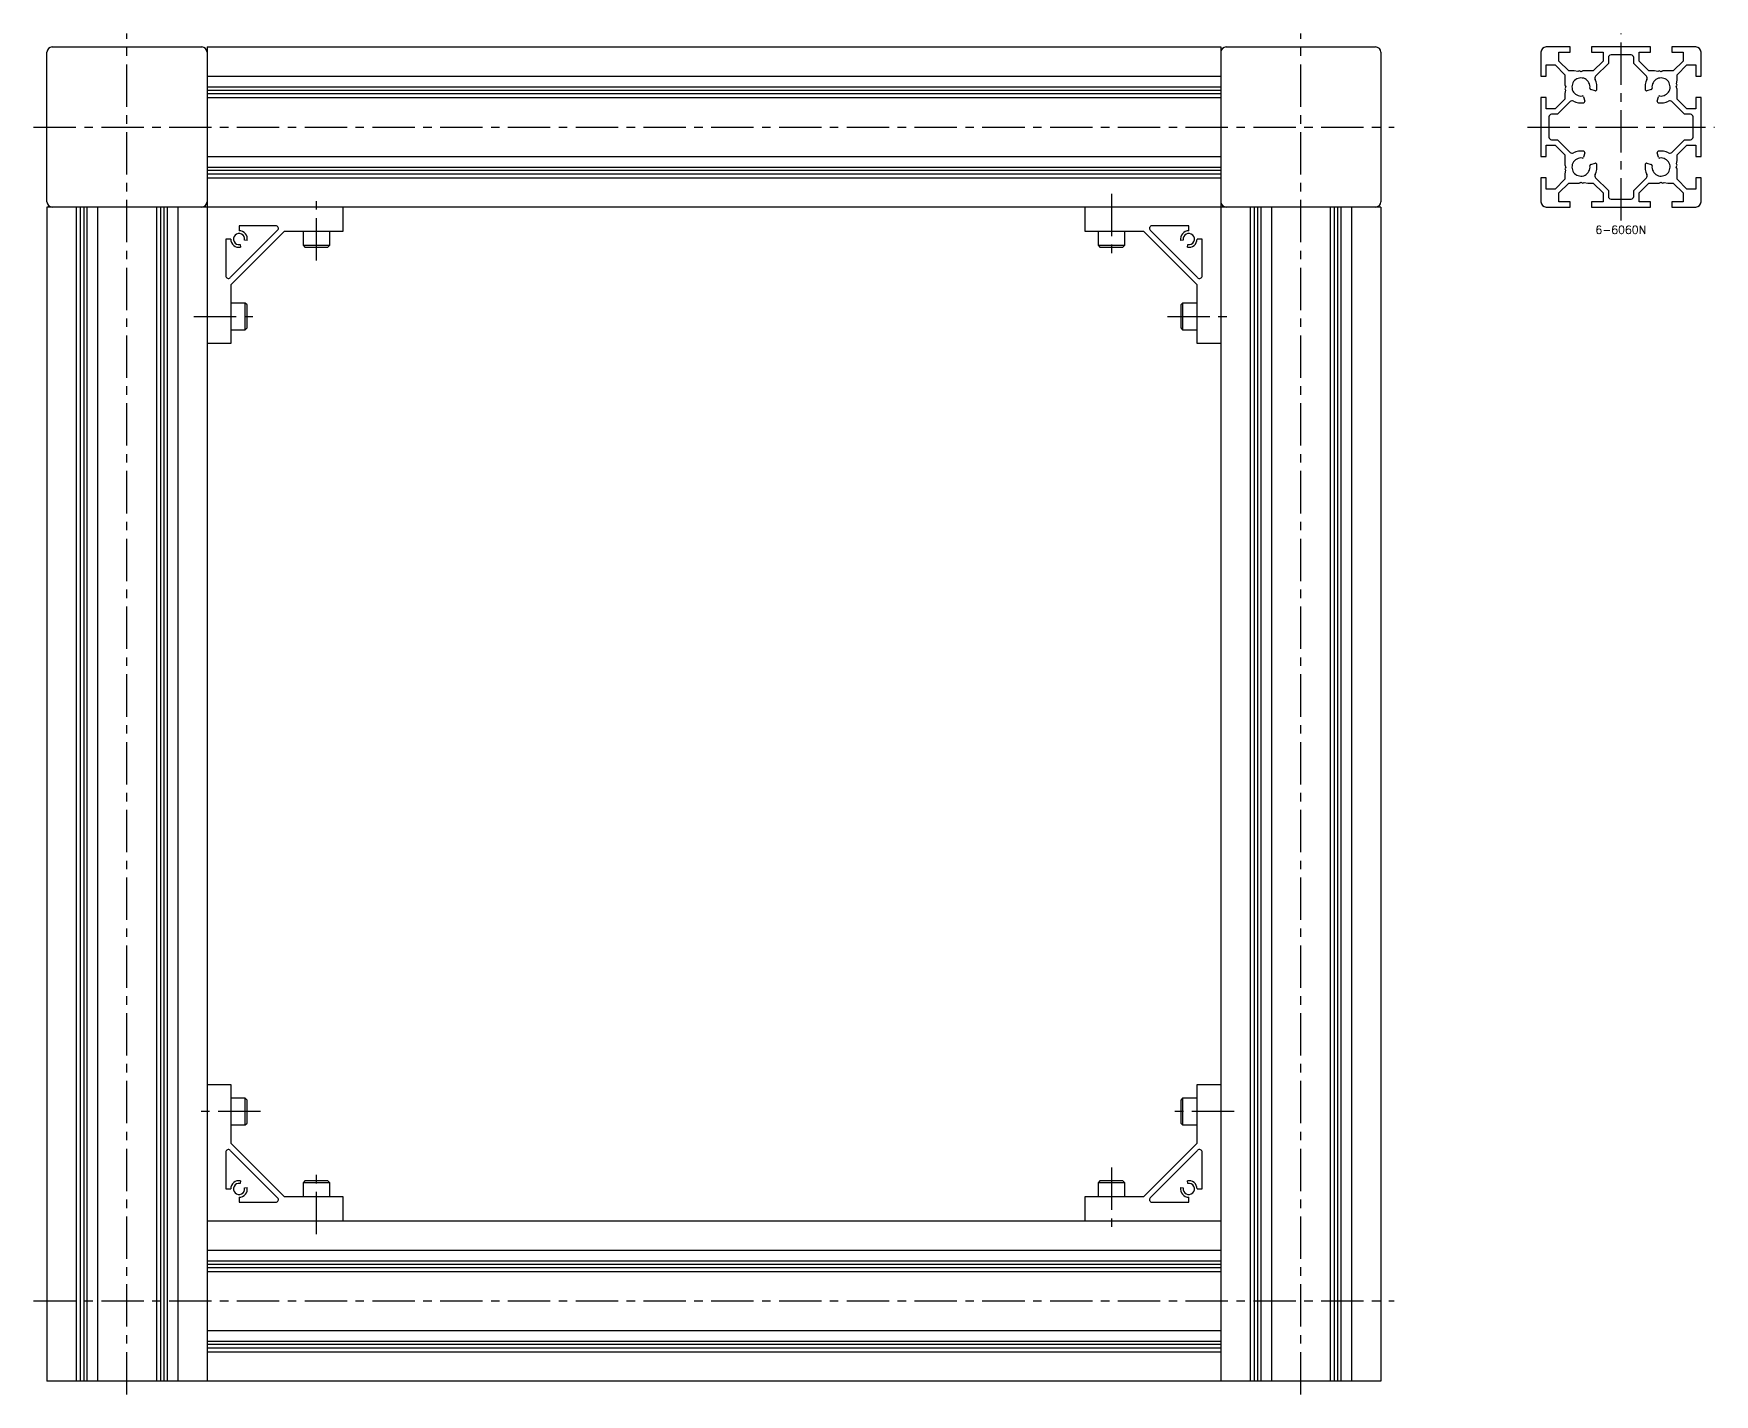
# Model space of a CAD drawing. Extents: x -8 to 1691, y -8 to 1075.
# Drawn here: x 1061 to 1691, y 5 to 515 of the extents above; entities that cross this region are included whole.
import ezdxf

# ---------------------------------------------------------------- set-up
doc = ezdxf.new("R2010")
doc.units = 0
doc.header["$LTSCALE"] = 0.5
doc.linetypes.add('CENTER', pattern=[50.8, 31.75, -6.35, 6.35, -6.35])
for name, color, linetype in [('MSM_CENTER', 1, 'CENTER'), ('MSM_CONTINUOUS', 7, 'CONTINUOUS'), ('MSM_PART_NUMBER', 7, 'CONTINUOUS')]:
    doc.layers.add(name, color=color, linetype=linetype)
doc.styles.get("Standard").update_dxf_attribs({"font": 'txt.shx', "height": 3, "bigfont": 'bigfont.shx'})

# ---------------------------------------------------------------- blocks, each defined once
blk = doc.blocks.new('*U10')
at = {"layer": 'MSM_PART_NUMBER'}
blk.add_text('6-6060N', height=3, dxfattribs=at).set_placement((1646.42, 439.97))

msp = doc.modelspace()

# ---------------------------------------------------------------- linework, layer by layer
at = {"layer": 'MSM_CENTER'}
for p, q in [((1096, 5), (1096, 515)), ((1536, 5), (1536, 515)), ((1656, 445), (1656, 515)), ((1061, 480), (1571, 480)), ((1621, 480), (1691, 480)), ((1167, 430), (1167, 455)), ((1465, 455), (1465, 430)), ((1121, 409), (1146, 409)), ((1486, 409), (1511, 409)), ((1146, 111), (1121, 111)), ((1511, 111), (1486, 111)), ((1167, 65), (1167, 90)), ((1465, 90), (1465, 65)), ((1061, 40), (1571, 40))]:
    msp.add_line(p, q, dxfattribs=at)
at = {"layer": 'MSM_CONTINUOUS'}
for p, q in [((1066, 452), (1066, 508)), ((1068, 510), (1124, 510)), ((1126, 510), (1126, 10)), ((1126, 510), (1506, 510)), ((1506, 510), (1506, 10)), ((1508, 510), (1564, 510)), ((1566, 508), (1566, 452)), ((1626, 508), (1626, 499)), ((1637, 510), (1628, 510)), ((1632.75, 504.66), (1632.75, 508)), ((1632.75, 508), (1637, 508)), ((1636.41, 501), (1632.75, 504.66)), ((1637, 508), (1637, 510)), ((1667, 510), (1645, 510)), ((1645, 510), (1645, 508)), ((1645, 508), (1649.25, 508)), ((1649.25, 504.66), (1645.59, 501)), ((1649.25, 508), (1649.25, 504.66)), ((1651.25, 506), (1651.25, 503.84)), ((1659.75, 507), (1652.25, 507)), ((1660.75, 503.84), (1660.75, 506)), ((1662.75, 504.66), (1662.75, 508)), ((1662.75, 508), (1667, 508)), ((1666.41, 501), (1662.75, 504.66)), ((1667, 508), (1667, 510)), ((1684, 510), (1675, 510)), ((1675, 510), (1675, 508)), ((1675, 508), (1679.25, 508)), ((1679.25, 504.66), (1675.59, 501)), ((1679.25, 508), (1679.25, 504.66)), ((1686, 499), (1686, 508)), ((1126, 499), (1506, 499)), ((1626, 499), (1628, 499)), ((1628, 499), (1628, 503.25)), ((1628, 503.25), (1631.34, 503.25)), ((1631.34, 503.25), (1635, 499.59)), ((1635, 499.59), (1635, 495.65)), ((1638.5, 501), (1636.41, 501)), ((1639.78, 500.75), (1638.5, 501)), ((1640.1, 500.93), (1639.78, 500.75)), ((1641, 500.7), (1640.6, 500.93)), ((1641.4, 500.93), (1641, 500.7)), ((1645.59, 501), (1641.65, 501)), ((1651.25, 503.84), (1646.45, 499.04)), ((1665.55, 499.04), (1660.75, 503.84)), ((1668.5, 501), (1666.41, 501)), ((1669.78, 500.75), (1668.5, 501)), ((1670.1, 500.93), (1669.78, 500.75)), ((1671, 500.7), (1670.6, 500.93)), ((1671.4, 500.93), (1671, 500.7)), ((1675.59, 501), (1671.65, 501)), ((1677, 499.59), (1680.66, 503.25)), ((1677, 497.5), (1677, 499.59)), ((1680.66, 503.25), (1684, 503.25)), ((1684, 503.25), (1684, 499)), ((1684, 499), (1686, 499)), ((1126, 495), (1506, 495)), ((1126, 493.78), (1506, 493.78)), ((1126, 492.5), (1506, 492.5)), ((1635.25, 493.78), (1635, 492.5)), ((1635, 492.5), (1635, 490.41)), ((1635.07, 495.4), (1635.3, 495)), ((1635.3, 495), (1635.07, 494.6)), ((1635.07, 494.1), (1635.25, 493.78)), ((1646.29, 493.58), (1644.74, 494)), ((1667.26, 494), (1665.71, 493.58)), ((1676.7, 495), (1676.93, 495.4)), ((1676.93, 494.6), (1676.7, 495)), ((1676.75, 496.22), (1677, 497.5)), ((1676.93, 495.9), (1676.75, 496.22)), ((1677, 490.41), (1677, 494.35)), ((1126, 491), (1506, 491)), ((1626, 491), (1626, 469)), ((1628, 491), (1626, 491)), ((1628, 486.75), (1628, 491)), ((1631.34, 486.75), (1628, 486.75)), ((1635, 490.41), (1631.34, 486.75)), ((1636.96, 489.55), (1632.16, 484.75)), ((1642, 491.26), (1642.42, 489.71)), ((1669.58, 489.71), (1670, 491.26)), ((1679.84, 484.75), (1675.04, 489.55)), ((1680.66, 486.75), (1677, 490.41)), ((1684, 486.75), (1680.66, 486.75)), ((1686, 491), (1684, 491)), ((1684, 491), (1684, 486.75)), ((1686, 469), (1686, 491)), ((1629, 483.75), (1629, 476.25)), ((1632.16, 484.75), (1630, 484.75)), ((1682, 484.75), (1679.84, 484.75)), ((1683, 476.25), (1683, 483.75)), ((1628, 469), (1628, 473.25)), ((1628, 473.25), (1631.34, 473.25)), ((1630, 475.25), (1632.16, 475.25)), ((1631.34, 473.25), (1635, 469.59)), ((1632.16, 475.25), (1636.96, 470.45)), ((1675.04, 470.45), (1679.84, 475.25)), ((1677, 469.59), (1680.66, 473.25)), ((1679.84, 475.25), (1682, 475.25)), ((1680.66, 473.25), (1684, 473.25)), ((1684, 473.25), (1684, 469)), ((1126, 469), (1506, 469)), ((1626, 469), (1628, 469)), ((1635, 469.59), (1635, 465.65)), ((1642.42, 470.29), (1642, 468.74)), ((1644.74, 466), (1646.29, 466.42)), ((1665.71, 466.42), (1667.26, 466)), ((1670, 468.74), (1669.58, 470.29)), ((1676.75, 466.22), (1677, 467.5)), ((1676.93, 465.9), (1676.75, 466.22)), ((1677, 467.5), (1677, 469.59)), ((1684, 469), (1686, 469)), ((1126, 465), (1506, 465)), ((1126, 463.78), (1506, 463.78)), ((1126, 462.5), (1506, 462.5)), ((1126, 461), (1506, 461)), ((1628, 461), (1626, 461)), ((1626, 461), (1626, 452)), ((1628, 456.75), (1628, 461)), ((1635, 460.41), (1631.34, 456.75)), ((1635.25, 463.78), (1635, 462.5)), ((1635, 462.5), (1635, 460.41)), ((1635.07, 465.4), (1635.3, 465)), ((1635.3, 465), (1635.07, 464.6)), ((1635.07, 464.1), (1635.25, 463.78)), ((1646.45, 460.96), (1651.25, 456.16)), ((1660.75, 456.16), (1665.55, 460.96)), ((1676.7, 465), (1676.93, 465.4)), ((1676.93, 464.6), (1676.7, 465)), ((1677, 460.41), (1677, 464.35)), ((1680.66, 456.75), (1677, 460.41)), ((1686, 461), (1684, 461)), ((1684, 461), (1684, 456.75)), ((1686, 452), (1686, 461)), ((1631.34, 456.75), (1628, 456.75)), ((1632.75, 455.34), (1636.41, 459)), ((1632.75, 452), (1632.75, 455.34)), ((1636.41, 459), (1640.35, 459)), ((1640.6, 459.07), (1641, 459.3)), ((1641, 459.3), (1641.4, 459.07)), ((1641.9, 459.07), (1642.23, 459.26)), ((1642.23, 459.26), (1643.55, 459)), ((1643.55, 459), (1645.59, 459)), ((1645.59, 459), (1649.25, 455.34)), ((1649.25, 455.34), (1649.25, 452)), ((1651.25, 456.16), (1651.25, 454)), ((1660.75, 454), (1660.75, 456.16)), ((1662.75, 455.34), (1666.41, 459)), ((1662.75, 452), (1662.75, 455.34)), ((1666.41, 459), (1670.35, 459)), ((1670.6, 459.07), (1671, 459.3)), ((1671, 459.3), (1671.4, 459.07)), ((1671.9, 459.07), (1672.23, 459.26)), ((1672.23, 459.26), (1673.55, 459)), ((1673.55, 459), (1675.59, 459)), ((1675.59, 459), (1679.25, 455.34)), ((1679.25, 455.34), (1679.25, 452)), ((1684, 456.75), (1680.66, 456.75)), ((1566, 450), (1066, 450)), ((1066, 450), (1066, 10)), ((1077, 450), (1077, 10)), ((1078.5, 450), (1078.5, 10)), ((1079.78, 450), (1079.78, 10)), ((1081, 450), (1081, 10)), ((1085, 450), (1085, 10)), ((1107, 450), (1107, 10)), ((1108.5, 450), (1108.5, 10)), ((1109.78, 450), (1109.78, 10)), ((1111, 450), (1111, 10)), ((1115, 450), (1115, 10)), ((1177, 441), (1177, 450)), ((1455, 450), (1455, 441)), ((1517, 450), (1517, 10)), ((1518.5, 450), (1518.5, 10)), ((1519.78, 450), (1519.78, 10)), ((1521, 450), (1521, 10)), ((1525, 450), (1525, 10)), ((1547, 450), (1547, 10)), ((1548.5, 450), (1548.5, 10)), ((1549.78, 450), (1549.78, 10)), ((1551, 450), (1551, 10)), ((1555, 450), (1555, 10)), ((1566, 450), (1566, 10)), ((1628, 450), (1637, 450)), ((1637, 452), (1632.75, 452)), ((1637, 450), (1637, 452)), ((1649.25, 452), (1645, 452)), ((1645, 452), (1645, 450)), ((1645, 450), (1667, 450)), ((1652.25, 453), (1659.75, 453)), ((1667, 452), (1662.75, 452)), ((1667, 450), (1667, 452)), ((1679.25, 452), (1675, 452)), ((1675, 452), (1675, 450)), ((1675, 450), (1684, 450)), ((1134.71, 423.54), (1152.46, 441.29)), ((1138, 443), (1138, 441.1)), ((1151.76, 443), (1138, 443)), ((1479.54, 441.29), (1497.29, 423.54)), ((1494, 443), (1480.24, 443)), ((1494, 441.1), (1494, 443)), ((1133, 438), (1133, 424.24)), ((1134.9, 438), (1133, 438)), ((1135, 421), (1155, 441)), ((1138.36, 435.93), (1138.54, 434.95)), ((1141.05, 437.46), (1140.07, 437.64)), ((1155, 441), (1177, 441)), ((1162, 441), (1162, 435.67)), ((1162, 435.67), (1162.67, 435)), ((1162, 435.67), (1172, 435.67)), ((1162.67, 435), (1171.33, 435)), ((1171.33, 435), (1172, 435.67)), ((1172, 435.67), (1172, 441)), ((1455, 441), (1477, 441)), ((1460, 441), (1460, 435.67)), ((1460, 435.67), (1460.67, 435)), ((1460, 435.67), (1470, 435.67)), ((1460.67, 435), (1469.33, 435)), ((1469.33, 435), (1470, 435.67)), ((1470, 435.67), (1470, 441)), ((1477, 441), (1497, 421)), ((1491.93, 437.64), (1490.95, 437.46)), ((1493.46, 434.95), (1493.64, 435.93)), ((1499, 438), (1497.1, 438)), ((1499, 424.24), (1499, 438)), ((1135, 399), (1135, 421)), ((1497, 421), (1497, 399)), ((1140.33, 414), (1135, 414)), ((1141, 413.33), (1140.33, 414)), ((1140.33, 404), (1140.33, 414)), ((1141, 404.67), (1141, 413.33)), ((1491.67, 414), (1491, 413.33)), ((1491, 413.33), (1491, 404.67)), ((1497, 414), (1491.67, 414)), ((1491.67, 414), (1491.67, 404)), ((1135, 404), (1140.33, 404)), ((1140.33, 404), (1141, 404.67)), ((1491, 404.67), (1491.67, 404)), ((1491.67, 404), (1497, 404)), ((1126, 399), (1135, 399)), ((1497, 399), (1506, 399)), ((1135, 121), (1126, 121)), ((1135, 99), (1135, 121)), ((1506, 121), (1497, 121)), ((1497, 121), (1497, 99)), ((1140.33, 116), (1135, 116)), ((1141, 115.33), (1140.33, 116)), ((1140.33, 106), (1140.33, 116)), ((1141, 106.67), (1141, 115.33)), ((1491.67, 116), (1491, 115.33)), ((1491, 115.33), (1491, 106.67)), ((1497, 116), (1491.67, 116)), ((1491.67, 116), (1491.67, 106)), ((1135, 106), (1140.33, 106)), ((1140.33, 106), (1141, 106.67)), ((1491, 106.67), (1491.67, 106)), ((1491.67, 106), (1497, 106)), ((1133, 95.76), (1133, 82)), ((1152.46, 78.71), (1134.71, 96.46)), ((1155, 79), (1135, 99)), ((1497, 99), (1477, 79)), ((1497.29, 96.46), (1479.54, 78.71)), ((1499, 82), (1499, 95.76)), ((1133, 82), (1134.9, 82)), ((1138.54, 85.05), (1138.36, 84.07)), ((1140.07, 82.36), (1141.05, 82.54)), ((1162.67, 85), (1162, 84.33)), ((1162, 84.33), (1162, 79)), ((1172, 84.33), (1162, 84.33)), ((1171.33, 85), (1162.67, 85)), ((1172, 84.33), (1171.33, 85)), ((1172, 79), (1172, 84.33)), ((1460.67, 85), (1460, 84.33)), ((1460, 84.33), (1460, 79)), ((1470, 84.33), (1460, 84.33)), ((1469.33, 85), (1460.67, 85)), ((1470, 84.33), (1469.33, 85)), ((1470, 79), (1470, 84.33)), ((1490.95, 82.54), (1491.93, 82.36)), ((1493.64, 84.07), (1493.46, 85.05)), ((1497.1, 82), (1499, 82)), ((1138, 78.9), (1138, 77)), ((1138, 77), (1151.76, 77)), ((1177, 79), (1155, 79)), ((1177, 70), (1177, 79)), ((1477, 79), (1455, 79)), ((1455, 79), (1455, 70)), ((1480.24, 77), (1494, 77)), ((1494, 77), (1494, 78.9)), ((1126, 70), (1506, 70)), ((1126, 59), (1506, 59)), ((1126, 55), (1506, 55)), ((1126, 53.78), (1506, 53.78)), ((1126, 52.5), (1506, 52.5)), ((1126, 51), (1506, 51)), ((1126, 29), (1506, 29)), ((1126, 25), (1506, 25)), ((1126, 23.78), (1506, 23.78)), ((1126, 22.5), (1506, 22.5)), ((1126, 21), (1506, 21)), ((1566, 10), (1066, 10))]:
    msp.add_line(p, q, dxfattribs=at)
for centre, radius, start, end in [((1068, 508), 2, 90, 180), ((1124, 508), 2, 0, 90), ((1508, 508), 2, 90, 180), ((1564, 508), 2, 0, 90), ((1628, 508), 2, 90, 180), ((1652.25, 506), 1, 90, 180), ((1659.75, 506), 1, 0, 90), ((1684, 508), 2, 0, 90), ((1641, 495), 3.4, 352.36589, 277.63411), ((1640.35, 500.5), 0.5, 60, 120), ((1641.65, 500.5), 0.5, 90, 120), ((1647.16, 498.33), 1, 135, 208.39845), ((1641, 495), 6, 350.21591, 28.39845), ((1671, 495), 6, 151.60155, 189.78409), ((1664.84, 498.33), 1, 331.60155, 45), ((1671, 495), 3.4, 262.36588, 187.63411), ((1670.35, 500.5), 0.5, 60, 120), ((1671.65, 500.5), 0.5, 90, 120), ((1635.5, 495.65), 0.5, 180, 210), ((1635.5, 494.35), 0.5, 150, 210), ((1641.52, 491.13), 0.5, 15, 97.63411), ((1644.87, 494.48), 0.5, 172.36589, 255), ((1646.42, 494.07), 0.5, 255, 350.21591), ((1665.58, 494.07), 0.5, 189.78408, 285), ((1667.13, 494.48), 0.5, 285, 7.63411), ((1670.48, 491.13), 0.5, 82.36589, 165), ((1676.5, 495.65), 0.5, 330, 30), ((1676.5, 494.35), 0.5, 0, 30), ((1637.67, 488.84), 1, 61.60155, 135), ((1641, 495), 6, 241.60155, 279.78409), ((1641.93, 489.58), 0.5, 279.78409, 15), ((1670.07, 489.58), 0.5, 165, 260.21591), ((1671, 495), 6, 260.21591, 298.39845), ((1674.33, 488.84), 1, 45, 118.39845), ((1630, 483.75), 1, 90, 180), ((1682, 483.75), 1, 0, 90), ((1630, 476.25), 1, 180, 270), ((1682, 476.25), 1, 270, 0), ((1637.67, 471.16), 1, 225, 298.39845), ((1641, 465), 3.4, 82.36589, 7.63411), ((1641, 465), 6, 80.21591, 118.39845), ((1641.52, 468.87), 0.5, 262.36589, 345), ((1641.93, 470.42), 0.5, 345, 80.21591), ((1646.42, 465.93), 0.5, 9.78409, 105), ((1665.58, 465.93), 0.5, 75, 170.21591), ((1671, 465), 3.4, 172.36588, 97.63411), ((1670.07, 470.42), 0.5, 99.78409, 195), ((1671, 465), 6, 61.60155, 99.78409), ((1670.48, 468.87), 0.5, 195, 277.63411), ((1674.33, 471.16), 1, 241.60155, 315), ((1635.5, 465.65), 0.5, 180, 210), ((1635.5, 464.35), 0.5, 150, 210), ((1644.87, 465.52), 0.5, 105, 187.63411), ((1647.16, 461.67), 1, 151.60155, 225), ((1641, 465), 6, 331.60155, 9.78409), ((1671, 465), 6, 170.21591, 208.39845), ((1664.84, 461.67), 1, 315, 28.39845), ((1667.13, 465.52), 0.5, 352.36589, 75), ((1676.5, 465.65), 0.5, 330, 30), ((1676.5, 464.35), 0.5, 0, 30), ((1640.35, 459.5), 0.5, 270, 300), ((1641.65, 459.5), 0.5, 240, 300), ((1652.25, 454), 1, 180, 270), ((1659.75, 454), 1, 270, 0), ((1670.35, 459.5), 0.5, 270, 300), ((1671.65, 459.5), 0.5, 240, 300), ((1068, 452), 2, 180, 270), ((1124, 452), 2, 270, 0), ((1508, 452), 2, 180, 270), ((1564, 452), 2, 270, 0), ((1628, 452), 2, 180, 270), ((1684, 452), 2, 270, 0), ((1138, 438), 3.1, 350, 90), ((1151.76, 442), 1, 315, 90), ((1480.24, 442), 1, 90, 225), ((1494, 438), 3.1, 90, 190), ((1138, 438), 3.1, 180, 280), ((1138, 438), 2.1, 350, 280), ((1494, 438), 2.1, 260, 190), ((1494, 438), 3.1, 260, 0), ((1134, 424.24), 1, 180, 315), ((1498, 424.24), 1, 225, 0), ((1134, 95.76), 1, 45, 180), ((1498, 95.76), 1, 0, 135), ((1138, 82), 3.1, 80, 180), ((1138, 82), 2.1, 80, 10), ((1138, 82), 3.1, 270, 10), ((1494, 82), 3.1, 170, 270), ((1494, 82), 2.1, 170, 100), ((1494, 82), 3.1, 0, 100), ((1151.76, 78), 1, 270, 45), ((1480.24, 78), 1, 135, 270)]:
    msp.add_arc(centre, radius, start, end, dxfattribs=at)

# ---------------------------------------------------------------- block references
msp.add_blockref('*U10', (0, 0), dxfattribs=at)

doc.saveas('drawing.dxf')
